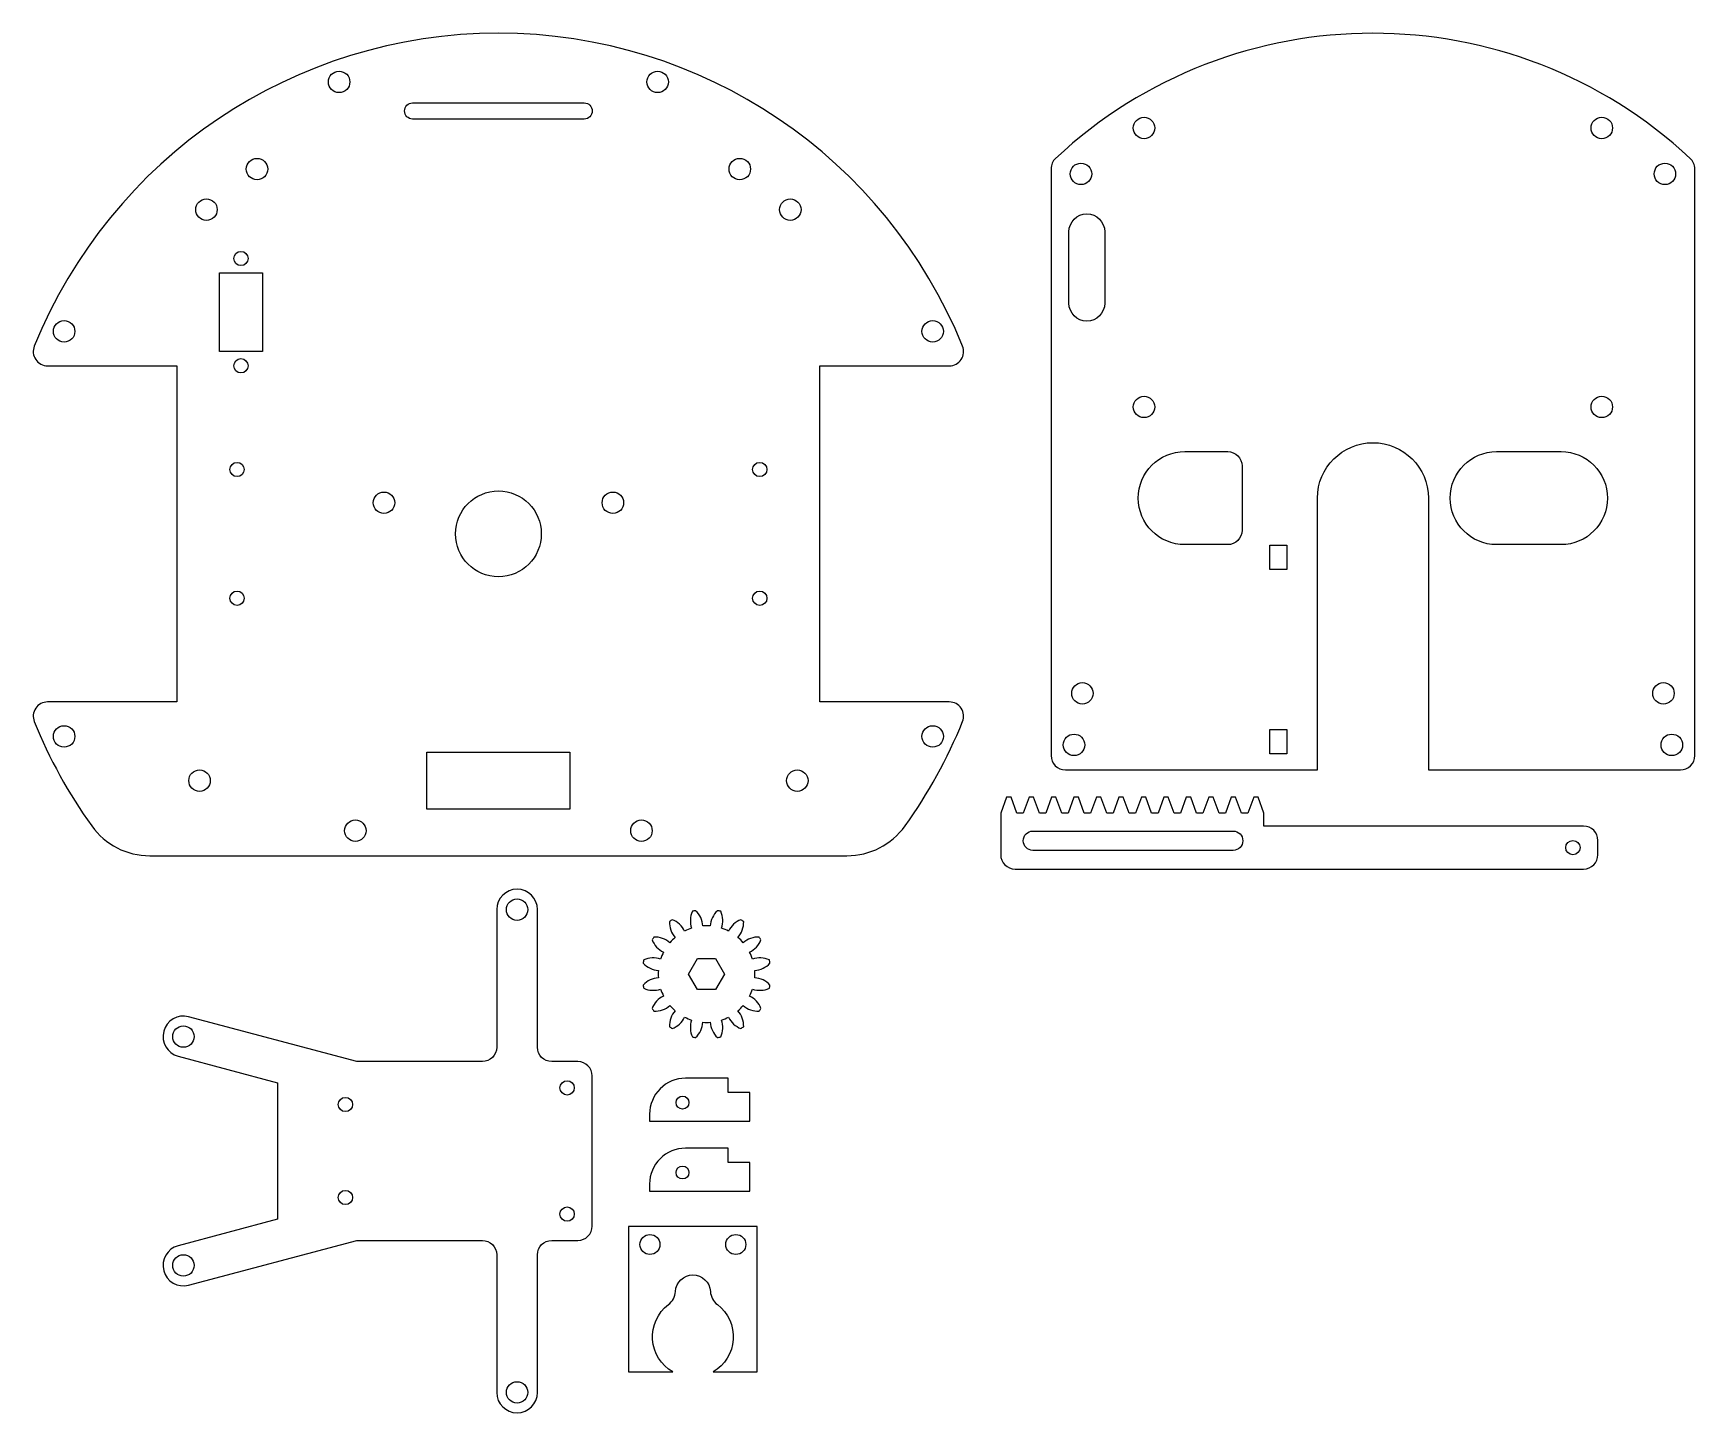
# Model space of a CAD drawing. Header units: millimetres. Extents: x 2808 to 3041, y 1473 to 1666.
import ezdxf

# ---------------------------------------------------------------- set-up
doc = ezdxf.new("R2010")
doc.units = ezdxf.units.MM

msp = doc.modelspace()

# ---------------------------------------------------------------- linework, layer by layer
for points in [[(2810.26, 1572.14, 0.531846), (2808.41, 1569.39, 0.059678), (2816.44, 1554.8, 0.241531), (2824.56, 1550.64), (2922.03, 1550.64, 0.241531), (2930.15, 1554.8, 0.059678), (2938.19, 1569.39, 0.531846), (2936.34, 1572.14), (2918.24, 1572.14), (2918.24, 1619.14), (2936.34, 1619.14, 0.531846), (2938.19, 1621.89, 0.6742), (2808.41, 1621.89, 0.531846), (2810.26, 1619.14), (2828.36, 1619.14), (2828.36, 1572.14)], [(3040.57, 1646.68, 0.207807), (3039.93, 1648.14, 0.394338), (2951.2, 1648.14, 0.207807), (2950.57, 1646.68), (2950.57, 1564.64, 0.414214), (2952.57, 1562.64), (2987.82, 1562.64), (2987.82, 1600.64, -1), (3003.32, 1600.64), (3003.32, 1562.64), (3038.57, 1562.64, 0.414214), (3040.57, 1564.64)], [(2885.3, 1653.64), (2861.3, 1653.64, -1), (2861.3, 1655.89), (2885.3, 1655.89, -1)], [(2953.07, 1637.89, -1), (2958.07, 1637.89), (2958.07, 1627.89, -1), (2953.07, 1627.89)], [(2969.27, 1594.14, -1), (2969.27, 1607.14), (2975.27, 1607.14, -0.414214), (2977.27, 1605.14), (2977.27, 1596.14, -0.414214), (2975.27, 1594.14)], [(3012.87, 1607.14), (3021.87, 1607.14, -1), (3021.87, 1594.14), (3012.87, 1594.14, -1)], [(2943.53, 1550.78, 0.414214), (2945.53, 1548.78), (3025.03, 1548.78, 0.414214), (3027.03, 1550.78), (3027.03, 1552.78, 0.414214), (3025.03, 1554.78), (2980.33, 1554.78), (2980.33, 1556.59), (2979.52, 1558.84), (2978.9, 1558.84), (2978.08, 1556.59), (2977.19, 1556.59), (2976.37, 1558.84), (2975.76, 1558.84), (2974.94, 1556.59), (2974.05, 1556.59), (2973.23, 1558.84), (2972.62, 1558.84), (2971.8, 1556.59), (2970.91, 1556.59), (2970.09, 1558.84), (2969.48, 1558.84), (2968.66, 1556.59), (2967.77, 1556.59), (2966.95, 1558.84), (2966.34, 1558.84), (2965.52, 1556.59), (2964.63, 1556.59), (2963.81, 1558.84), (2963.2, 1558.84), (2962.38, 1556.59), (2961.49, 1556.59), (2960.67, 1558.84), (2960.06, 1558.84), (2959.24, 1556.59), (2958.35, 1556.59), (2957.53, 1558.84), (2956.92, 1558.84), (2956.1, 1556.59), (2955.21, 1556.59), (2954.39, 1558.84), (2953.77, 1558.84), (2952.96, 1556.59), (2952.07, 1556.59), (2951.25, 1558.84), (2950.63, 1558.84), (2949.82, 1556.59), (2948.93, 1556.59), (2948.11, 1558.84), (2947.49, 1558.84), (2946.67, 1556.59), (2945.79, 1556.59), (2944.97, 1558.84), (2944.35, 1558.84), (2943.53, 1556.59)], [(2948.03, 1554.09), (2976.03, 1554.09, -1), (2976.03, 1551.39), (2948.03, 1551.39, -1)], [(2886.41, 1519.86, 0.414214), (2884.41, 1521.86), (2880.76, 1521.86, -0.414214), (2878.76, 1523.86), (2878.76, 1543.11, 1), (2873.06, 1543.11), (2873.06, 1523.86, -0.414214), (2871.06, 1521.86), (2853.49, 1521.86), (2829.99, 1528.12, 1), (2828.52, 1522.61), (2842.41, 1518.91), (2842.41, 1499.81), (2828.52, 1496.12, 1), (2829.99, 1490.61), (2853.49, 1496.86), (2871.06, 1496.86, -0.414214), (2873.06, 1494.86), (2873.06, 1475.61, 1), (2878.76, 1475.61), (2878.76, 1494.86, -0.414214), (2880.76, 1496.86), (2884.41, 1496.86, 0.414214), (2886.41, 1498.86)], [(2908.42, 1537.15, 0.19155), (2910.01, 1538.9, 0.012764), (2909.75, 1539.28, 0.19155), (2907.53, 1538.48, 0.038864), (2906.79, 1539.22, 0.19155), (2907.59, 1541.44, 0.012764), (2907.21, 1541.7, 0.19155), (2905.46, 1540.11, 0.038864), (2904.49, 1540.51, 0.19155), (2904.38, 1542.87, 0.012764), (2903.93, 1542.96, 0.19155), (2902.92, 1540.82, 0.038864), (2901.88, 1540.82, 0.19155), (2900.87, 1542.96, 0.012764), (2900.42, 1542.87, 0.19155), (2900.31, 1540.51, 0.038864), (2899.34, 1540.11, 0.19155), (2897.59, 1541.7, 0.012764), (2897.21, 1541.44, 0.19155), (2898.01, 1539.22, 0.038864), (2897.27, 1538.48, 0.19155), (2895.05, 1539.28, 0.012764), (2894.79, 1538.9, 0.19155), (2896.38, 1537.15, 0.038864), (2895.98, 1536.18, 0.19155), (2893.62, 1536.07, 0.012764), (2893.53, 1535.62, 0.19155), (2895.67, 1534.61, 0.038864), (2895.67, 1533.57, 0.19155), (2893.53, 1532.56, 0.012764), (2893.62, 1532.11, 0.19155), (2895.98, 1532, 0.038864), (2896.38, 1531.03, 0.19155), (2894.79, 1529.28, 0.012764), (2895.05, 1528.9, 0.19155), (2897.27, 1529.7, 0.038864), (2898.01, 1528.96, 0.19155), (2897.21, 1526.74, 0.012764), (2897.59, 1526.48, 0.19155), (2899.34, 1528.08, 0.038864), (2900.31, 1527.67, 0.19155), (2900.42, 1525.31, 0.012764), (2900.87, 1525.22, 0.19155), (2901.88, 1527.36, 0.038864), (2902.92, 1527.36, 0.19155), (2903.93, 1525.22, 0.012764), (2904.38, 1525.31, 0.19155), (2904.49, 1527.67, 0.038864), (2905.46, 1528.08, 0.19155), (2907.21, 1526.48, 0.012764), (2907.59, 1526.74, 0.19155), (2906.79, 1528.96, 0.038864), (2907.53, 1529.7, 0.19155), (2909.75, 1528.9, 0.012764), (2910.01, 1529.28, 0.19155), (2908.42, 1531.03, 0.038864), (2908.82, 1532, 0.19155), (2911.18, 1532.11, 0.012764), (2911.27, 1532.56, 0.19155), (2909.13, 1533.57, 0.038864), (2909.13, 1534.61, 0.19155), (2911.27, 1535.62, 0.012764), (2911.18, 1536.07, 0.19155), (2908.82, 1536.18, 0.038864)], [(2908.44, 1517.53), (2905.44, 1517.53), (2905.44, 1519.53), (2899.44, 1519.53, 0.414214), (2894.44, 1514.53), (2894.44, 1513.53), (2908.44, 1513.53)], [(2908.44, 1507.75), (2905.44, 1507.75), (2905.44, 1509.75), (2899.44, 1509.75, 0.414214), (2894.44, 1504.75), (2894.44, 1503.75), (2908.44, 1503.75)], [(2902.94, 1489.72, 0.219047), (2903.92, 1487.88, -0.536267), (2903.31, 1478.49), (2909.49, 1478.49), (2909.49, 1498.79), (2891.49, 1498.79), (2891.49, 1478.49), (2897.68, 1478.49, -0.536267), (2897.07, 1487.88, 0.219047), (2898.05, 1489.72, -0.944824)]]:
    msp.add_lwpolyline(points, format="xyb", close=True)
for points in [[(2840.3, 1621.14), (2834.3, 1621.14), (2834.3, 1632.14), (2840.3, 1632.14)], [(2983.54, 1594.04), (2983.54, 1590.64), (2981.14, 1590.64), (2981.14, 1594.04)], [(2983.54, 1568.29), (2983.54, 1564.89), (2981.14, 1564.89), (2981.14, 1568.29)], [(2863.3, 1565.14), (2883.3, 1565.14), (2883.3, 1557.14), (2863.3, 1557.14)], [(2901.14, 1536.27), (2903.66, 1536.27), (2904.91, 1534.09), (2903.66, 1531.92), (2901.14, 1531.92), (2899.89, 1534.09)]]:
    msp.add_lwpolyline(points, close=True)
for centre, radius in [((2851.03, 1658.83), 1.5), ((2895.56, 1658.83), 1.5), ((2963.57, 1652.39), 1.5), ((3027.57, 1652.39), 1.5), ((2839.55, 1646.64), 1.5), ((2907.05, 1646.64), 1.5), ((2954.75, 1645.97), 1.5), ((3036.39, 1645.97), 1.5), ((2832.48, 1640.97), 1.5), ((2914.11, 1640.97), 1.5), ((2837.3, 1634.14), 1), ((2812.58, 1623.95), 1.5), ((2934.02, 1623.95), 1.5), ((2837.3, 1619.14), 1), ((2963.57, 1613.39), 1.5), ((3027.57, 1613.39), 1.5), ((2836.76, 1604.64), 1), ((2909.84, 1604.64), 1), ((2857.3, 1599.99), 1.5), ((2873.3, 1595.64), 6), ((2889.3, 1599.99), 1.5), ((2836.76, 1586.64), 1), ((2909.84, 1586.64), 1), ((2954.95, 1573.34), 1.5), ((3036.19, 1573.34), 1.5), ((2812.58, 1567.32), 1.5), ((2934.02, 1567.32), 1.5), ((2953.78, 1566.14), 1.5), ((3037.36, 1566.14), 1.5), ((2831.51, 1561.14), 1.5), ((2915.09, 1561.14), 1.5), ((2853.3, 1554.14), 1.5), ((2893.3, 1554.14), 1.5), ((3023.53, 1551.78), 1), ((2875.91, 1543.11), 1.5), ((2829.26, 1525.36), 1.5), ((2882.91, 1518.19), 1), ((2899.04, 1516.13), 0.9), ((2851.91, 1515.86), 1), ((2899.04, 1506.35), 0.9), ((2851.91, 1502.86), 1), ((2882.91, 1500.54), 1), ((2894.49, 1496.29), 1.4), ((2906.49, 1496.29), 1.4), ((2829.26, 1493.36), 1.5), ((2875.91, 1475.61), 1.5)]:
    msp.add_circle(centre, radius)

doc.saveas('drawing.dxf')
